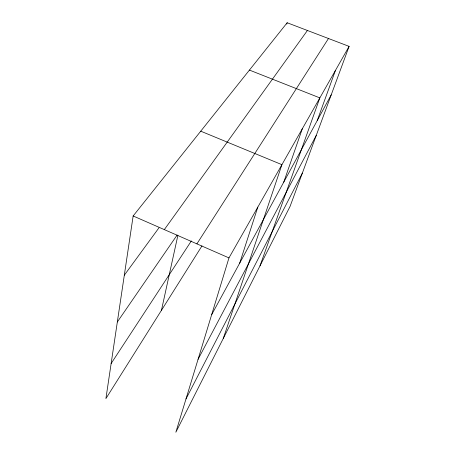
<?xml version="1.0" encoding="UTF-8"?>
<svg xmlns="http://www.w3.org/2000/svg" width="455" height="455" viewBox="0 0 455 455"><rect width="100%" height="100%" fill="white"/><g stroke="black" fill="none" stroke-linecap="round" stroke-linejoin="round"><path stroke-width="0.68" d="M349.099 46.376L228.967 257.9L175.846 432.25L290.08 206.382L349.099 46.376L287.168 22.75L133.15 215.977L105.901 398.608L201.98 245.899M161.445 310.333L177.894 235.337M286.775 24.098L287.168 22.75M239.683 263.161L257.826 207.082M223.263 338.497L281.918 164.67L200.735 131.182M283.738 182.159L302.325 128.731M259.993 265.874L319.842 97.888L249.437 70.087M317.249 120.529L335.466 70.377M186.01 398.899L302.359 173.093M198.061 359.331L316.282 135.351M211.677 314.655L331.217 94.85M196.901 243.869L328.476 38.51M111.139 363.511L191.35 240.928M117.333 321.981L177.137 235.025M164.323 229.621L307.421 30.479M124.312 275.207L158.949 227.83M133.15 215.977L228.967 257.9"/></g></svg>
